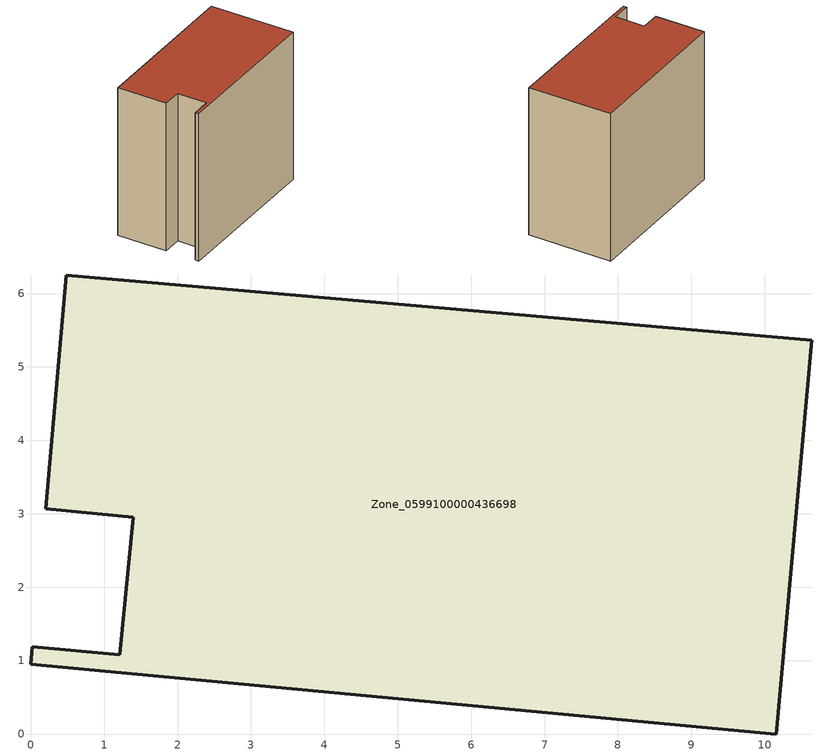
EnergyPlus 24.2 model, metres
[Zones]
Zone_0599100000436698
 floor ground (C_G): 0.48,6.25 10.64,5.36 10.16,0 0,0.95 0.02,1.19 1.22,1.08 1.4,2.96 0.2,3.07 z0
 wall outside (C_F): 10.64,5.36 0.48,6.25 0.2,3.07 1.4,2.96 1.22,1.08 0.02,1.19 0,0.95 10.16,0 10.64,5.36 z0:9.73
 roof outside (C_R): 0,0.95 10.16,0 10.64,5.36 0.48,6.25 0.2,3.07 1.4,2.96 1.22,1.08 0.02,1.19 z9.73
[BUILDING]
Pand.0599100000436698: North Axis=0; Terrain=City; Loads Convergence Tolerance Value=0.04; Temperature Convergence Tolerance Value=0.4; Solar Distribution=FullExterior; Maximum Number of Warmup Days=25; Minimum Number of Warmup Days=1
[Site:Location]
Rotterdam.The.Hague.AP_ZH_NLD Design_Conditions: Latitude=51.96; Longitude=4.45; Time Zone=1; Elevation=-4.5
[SITE:GROUNDTEMPERATURE:BUILDINGSURFACE]
18, 18, 18, 18, 18, 18, 18, 18, 18, 18, 18, 18
[MATERIAL] Thermal Absorptance=0.9; Solar Absorptance=0.7; Visible Absorptance=0.7
Name | Roughness | Thickness | Conductivity | Density | Specific Heat
G.TI.2006-2014 | MediumSmooth | 0.15 | 0.06 | 540 | 1210
F.TI.2006-2014 | Rough | 0.3 | 0.12 | 1920 | 840
R.TI.2006-2014 | MediumRough | 0.2 | 0.08 | 1500 | 1000
[CONSTRUCTION]
C_G: G.TI.2006-2014
C_F: F.TI.2006-2014
C_R: R.TI.2006-2014
[ZONE]
Zone_0599100000436698: Type=1; Multiplier=1; Ceiling Height=Autocalculate; Volume=Autocalculate; Floor Area=autocalculate; Part of Total Floor Area=Yes
[ZONEINFILTRATION:DESIGNFLOWRATE]
Infil_Zone_0599100000436698: Zone or ZoneList or Space or SpaceList=Zone_0599100000436698; Schedule=AlwaysOn; Design Flow Rate Calculation Method=Flow/Area; Flow Rate per Floor Area=0.0015; Constant Term Coefficient=1; Temperature Term Coefficient=0; Velocity Term Coefficient=0; Velocity Squared Term Coefficient=0
[HVACTEMPLATE:ZONE:IDEALLOADSAIRSYSTEM]
Zone_0599100000436698: Maximum Heating Supply Air Temperature=50; Minimum Cooling Supply Air Temperature=13; Maximum Heating Supply Air Humidity Ratio=0.0156; Minimum Cooling Supply Air Humidity Ratio=0.0077; Heating Limit=NoLimit; Cooling Limit=NoLimit; Dehumidification Control Type=ConstantSensibleHeatRatio; Cooling Sensible Heat Ratio=0.7; Dehumidification Setpoint=60; Humidification Control Type=None; Humidification Setpoint=30; Outdoor Air Method=None; Outdoor Air Flow Rate per Person=0.00944; Outdoor Air Flow Rate per Zone Floor Area=0; Outdoor Air Flow Rate per Zone=0; Demand Controlled Ventilation Type=None; Outdoor Air Economizer Type=NoEconomizer; Heat Recovery Type=None; Sensible Heat Recovery Effectiveness=0.7; Latent Heat Recovery Effectiveness=0.65
[ZONECONTROL:THERMOSTAT]
ThermostatControl_Zone_0599100000436698: Zone or ZoneList=Zone_0599100000436698; Control Type Schedule=DualSetpointControlType; Control 1=Thermostat_Zone_0599100000436698; Temperature Difference Between Cutout And Setpoint=0
[THERMOSTATSETPOINT:DUALSETPOINT]
Thermostat_Zone_0599100000436698: Heating Setpoint Temperature Schedule=HeatingSetpoint_Zone_0599100000436698; Cooling Setpoint Temperature Schedule=CoolingSetpoint_Zone_0599100000436698
[SCHEDULE:COMPACT]
HeatingSetpoint_Zone_0599100000436698: Through: 12/31, For: AllDays, Until: 24:00, 21
CoolingSetpoint_Zone_0599100000436698: Through: 12/31, For: AllDays, Until: 24:00, 24
DualSetpointControlType: Through: 12/31, For: AllDays, Until: 24:00, 4
AlwaysOn: Through: 12/31, For: AllDays, Until: 24:00, 1
